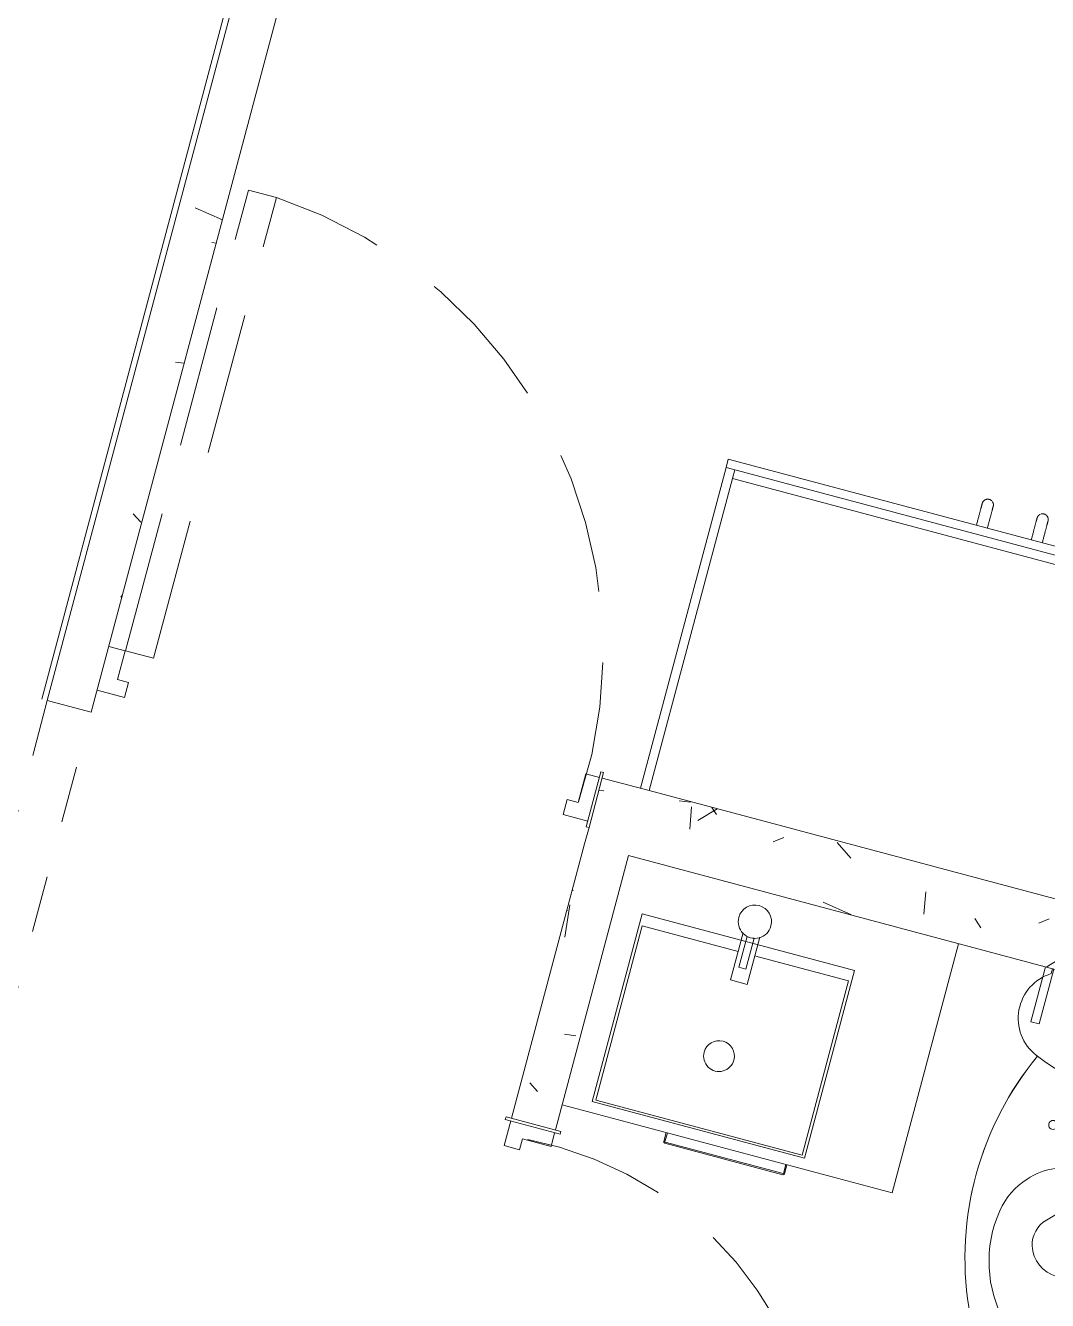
# Model space of a CAD drawing. Header units: metres. Extents: x 689715 to 690980, y 1005284 to 1006835.
# Drawn here: x 690806.868 to 690808.669, y 1005552.282 to 1005554.527 of the extents above; entities that cross this region are included whole.
import ezdxf

# ---------------------------------------------------------------- set-up
doc = ezdxf.new("R2010")
doc.units = ezdxf.units.M
for name, pattern in [('HIDDEN', [0.375, 0.25, -0.125]), ('Overhead', [0.00396875, 0.00238125, -0.0015875]), ('PHANTOM', [2.5, 1.25, -0.25, 0.25, -0.25, 0.25, -0.25])]:
    doc.linetypes.add(name, pattern=pattern)
doc.layers.add('0_HUELLAS CASAS CASTILLA', color=1, linetype='Continuous')
doc.layers.add('0_NUMERO DE LOTE FASE V', color=3, linetype='Continuous')
for name, color, linetype, lineweight in [('Aparatos sanitarios', 8, 'Continuous', 13), ('Líneas ocultas', 7, 'HIDDEN', 13), ('Medium Lines', 10, 'Continuous', 18), ('Muebles de obra', 8, 'Continuous', 13), ('Muros', 7, 'Continuous', 13), ('Overhead', 7, 'Overhead', 13), ('Patrón de corte', 7, 'Continuous', 13), ('Puertas', 7, 'Continuous', 13)]:
    doc.layers.add(name, color=color, linetype=linetype, lineweight=lineweight)
pattern_1 = [(49.99999999999996, (0, -2.328306436538696e-10), (0.4377584771638401, -0.03836033982117172), [0.04599999999999997, -0.5029999999999996]), (354.9999999999999, (0, -2.328306436538696e-10), (-0.0843952140696779, 0.4580987315439033), [0.037, -0.402]), (100.451, (0.03600000008009374, -0.003000000258907676), (0.3526758939897786, 0.4199401312074266), [0.03899999999999999, -0.427]), (46.18399999999996, (0, 0.121999999973923), (0.6506308650644553, -0.1004214988211121), [0.06899999999999998, -0.7539999999999997]), (96.63599999999995, (0.05400000012014061, 0.113999999826774), (0.570191611846052, 0.5938707988951815), [0.058, -0.6409999999999998]), (351.1839999999999, (0, 0.121999999973923), (0.5697220635397624, 0.5936975411065765), [0.05499999999999999, -0.6039999999999999]), (21, (0.06099999987054616, 0.09100000001490116), (0.3642747293136029, -0.245780230253577), [0.04599999999999997, -0.5029999999999996]), (326, (0.06099999987054616, 0.09100000001490116), (0.1482769546615402, 0.4415777901075864), [0.03699999999999999, -0.4019999999999999]), (71.451, (0.09099999989848584, 0.07100000022910535), (0.512048302653334, 0.1963072483374968), [0.03900000000000001, -0.4270000000000002]), (37.49999999999998, (0, -2.328306436538696e-10), (0.007375797972208928, 0.2022933454275577), [0.02, -0.3769999999999999, 0.02, -0.3879999999999999, -0.4039999999999999]), (37.49999999999998, (0, -2.328306436538696e-10), (0.007375797972208928, 0.2022933454275577), [-0.8059999999999998, 0.02, -0.384]), (7.49999999999994, (0, -2.328306436538696e-10), (0.1600503399492728, 0.2399435114399267), [0.02, -0.2129999999999999, 0.02, -0.3679999999999999, -0.154]), (7.49999999999994, (0, -2.328306436538696e-10), (0.1600503399492728, 0.2399435114399267), [-0.6209999999999999, 0.02, -0.134]), (327.5, (-0.136000000173226, -2.328306436538696e-10), (0.325416223879766, -0.01404568388630395), [0.02, -0.132, 0.02, -0.455, -0.6309999999999999]), (327.5, (-0.136000000173226, -2.328306436538696e-10), (0.325416223879766, -0.01404568388630395), [-0.6279999999999999, 0.02, -0.6109999999999999]), (317.4999999999999, (-0.1970000000437722, -2.328306436538696e-10), (0.3554815006055005, 0.06081860510782444), [0.01999999999999999, -0.1779999999999999, 0.01999999999999999, -0.2959999999999999, -0.4479999999999997]), (317.4999999999999, (-0.1970000000437722, -2.328306436538696e-10), (0.3554815006055005, 0.06081860510782444), [-0.5139999999999997, 0.01999999999999999, -0.4279999999999998])]

# ---------------------------------------------------------------- blocks, each defined once
blk = doc.blocks.new('M_Opening-Door - 1_20 x 2_21 m-892349-PLANO CLAVE _8 CASAS EN HILERA_ - Dependent 1')
at = {"layer": 'Medium Lines', "color": 53}
for p, q in [((-0.6081886567164145, 0.04000000000000224), (-0.6081886567164145, -0.03999999999999618)), ((0.591811343283585, -0.03999999999999618), (0.591811343283585, 0.04000000000000224))]:
    blk.add_line(p, q, dxfattribs=at)
at = {"layer": 'Overhead', "color": 253}
for p, q in [((0.591811343283585, 0.04000000000000224), (-0.6081886567164145, 0.04000000000000224)), ((-0.6081886567164145, -0.03999999999999618), (0.591811343283585, -0.03999999999999618))]:
    blk.add_line(p, q, dxfattribs=at)
blk = doc.blocks.new('MUEBLE DE BAÑO - TIPO 0_60-1363452-PLANO CLAVE _8 CASAS EN HILERA_ - Dependent 1')
at = {"layer": 'Muebles de obra'}
for p, q in [((-0.1099999999999944, -0.5304999999999986), (-0.1099999999999946, -0.5140000000000009)), ((-0.1079999999999944, -0.5304999999999986), (-0.1079999999999946, -0.5140000000000009)), ((0.1080000000000054, -0.5140000000000032), (0.1080000000000055, -0.5304999999999966)), ((0.1100000000000056, -0.5304999999999965), (0.1100000000000054, -0.5140000000000031)), ((0.1075000000000056, -0.5309999999999967), (-0.1074999999999945, -0.5309999999999987)), ((-0.1074999999999944, -0.5329999999999986), (0.1075000000000055, -0.5329999999999966))]:
    blk.add_line(p, q, dxfattribs=at)
for centre, radius, start, end in [((-0.1074999999999945, -0.5304999999999988), 0.002499999999999945, 180.0000000000001, 269.9999999999995), ((-0.1074999999999945, -0.5304999999999988), 0.0004999999999999588, 180, 269.9999999999996), ((-0.1074999999999945, -0.5304999999999988), 0.0004999999999999588, 180, 269.9999999999996), ((0.1075000000000056, -0.5304999999999966), 0.0004999999999999866, 269.9999999999996, 0), ((0.1075000000000056, -0.5304999999999966), 0.002500000000000002, 269.9999999999996, 0), ((0.1075000000000056, -0.5304999999999966), 0.0004999999999999866, 269.9999999999996, 0)]:
    blk.add_arc(centre, radius, start, end, dxfattribs=at)
blk = doc.blocks.new('PV_PUERTA SENCILLA - _70 x 2_18-1542281-PLANO CLAVE _8 CASAS EN HILERA_ - Dependent 1')
at = {"layer": 'Líneas ocultas', "color": 253}
for p, q in [((0.268328635296462, 0.03999999999999443), (0.268328635296462, 0.6799999999999943)), ((0.319328635296462, 0.6799999999999943), (0.268328635296462, 0.6799999999999943)), ((0.319328635296462, 0.03999999999999443), (0.319328635296462, 0.6799999999999943)), ((0.319328635296462, 0.03999999999999443), (0.268328635296462, 0.03999999999999443))]:
    blk.add_line(p, q, dxfattribs=at)
blk.add_arc((0.3193286352964619, 0.03999999999996959), 0.6420288155526807, 94.55612975025167, 184.5561297502512, dxfattribs=at)
at = {"layer": 'Puertas', "color": 253}
for p, q in [((-0.3500000000000029, -0.05000000000000337), (-0.3500000000000031, 0.04999999999999664)), ((-0.3450000000000031, 0.04999999999999665), (-0.3500000000000031, 0.04999999999999664)), ((-0.3450000000000031, 0.04999999999999665), (-0.3450000000000029, -0.05000000000000335)), ((-0.3500000000000029, -0.05000000000000337), (-0.3450000000000029, -0.05000000000000335))]:
    blk.add_line(p, q, dxfattribs=at)
at = {"layer": 'Puertas', "color": 9, "lineweight": 9}
for p, q in [((-0.3200000000000046, 0.03999999999999669), (-0.3450000000000044, 0.03999999999999664)), ((-0.3200000000000046, -0.01225000000000924), (-0.3200000000000046, 0.03999999999999669)), ((0.3500000000000005, 0.039999999999998), (0.3200000000000018, 0.03999999999999788)), ((0.3200000000000018, 0.03999999999999788), (0.3200000000000018, -0.01225000000000803)), ((-0.3000000000000047, -0.01225000000000922), (-0.3200000000000046, -0.01225000000000924)), ((-0.3000000000000046, -0.04000000000000327), (-0.3000000000000047, -0.01225000000000922)), ((0.3200000000000018, -0.01225000000000803), (0.3000000000000016, -0.01225000000000808)), ((0.3000000000000016, -0.01225000000000808), (0.3000000000000017, -0.04000000000000205)), ((-0.3450000000000022, -0.04000000000000335), (-0.3000000000000046, -0.04000000000000327)), ((0.3000000000000017, -0.04000000000000205), (0.35, -0.04000000000000205))]:
    blk.add_line(p, q, dxfattribs=at)
blk = doc.blocks.new('PV_PUERTA SENCILLA - _90 x 2_17-1542280-PLANO CLAVE _8 CASAS EN HILERA_ - Dependent 1')
at = {"layer": 'Líneas ocultas', "color": 253}
for p, q in [((0.3683286352964649, -0.03999999999999443), (0.3683286352964649, -0.8799999999999943)), ((0.4193286352964649, -0.03999999999999443), (0.3683286352964649, -0.03999999999999443)), ((0.4193286352964649, -0.03999999999999443), (0.4193286352964649, -0.8799999999999943)), ((0.4193286352964649, -0.8799999999999943), (0.3683286352964649, -0.8799999999999943))]:
    blk.add_line(p, q, dxfattribs=at)
blk.add_arc((0.4193286352964647, -0.03999999999997304), 0.841546790142994, 176.525592632469, 266.5255926324685, dxfattribs=at)
at = {"layer": 'Puertas', "color": 253}
for p, q in [((-0.450000000000003, -0.04999999999999645), (-0.4500000000000027, 0.05000000000000356)), ((-0.4450000000000027, 0.05000000000000354), (-0.4500000000000027, 0.05000000000000356)), ((-0.4450000000000027, 0.05000000000000354), (-0.4450000000000029, -0.04999999999999647)), ((-0.450000000000003, -0.04999999999999645), (-0.4450000000000029, -0.04999999999999647))]:
    blk.add_line(p, q, dxfattribs=at)
at = {"layer": 'Puertas', "color": 9, "lineweight": 9}
for p, q in [((-0.4450000000000042, 0.04000000000000354), (-0.4000000000000044, 0.04000000000000346)), ((-0.4000000000000044, 0.04000000000000346), (-0.4000000000000044, 0.01225000000000941)), ((0.4000000000000013, 0.04000000000000183), (0.4499999999999998, 0.04000000000000187)), ((0.4000000000000016, 0.0122500000000079), (0.4000000000000013, 0.04000000000000183)), ((-0.4000000000000044, 0.01225000000000941), (-0.4200000000000044, 0.01225000000000943)), ((-0.4200000000000044, 0.01225000000000943), (-0.4200000000000045, -0.03999999999999649)), ((0.4200000000000016, 0.01225000000000783), (0.4000000000000016, 0.0122500000000079)), ((0.4200000000000014, -0.03999999999999804), (0.4200000000000016, 0.01225000000000783)), ((-0.4200000000000045, -0.03999999999999649), (-0.4450000000000039, -0.03999999999999646)), ((0.45, -0.03999999999999823), (0.4200000000000014, -0.03999999999999804))]:
    blk.add_line(p, q, dxfattribs=at)
blk = doc.blocks.new('PV_CLOSET - CLOSET DE 2_05-967114-PLANO CLAVE _8 CASAS EN HILERA_ - Dependent 1')
at = {"layer": 'Muebles de obra'}
for p, q in [((-1.025000000000001, 0), (-1.025000000000001, -0.585)), ((1.024999999999999, -0.585), (1.024999999999999, 0)), ((1.008999999999999, -2.97788460557058e-15), (-1.008999999999996, -2.97788460557058e-15)), ((-1.008999999999996, -2.97788460557058e-15), (-1.008999999999996, -0.5690000000000002)), ((1.008999999999999, -0.5690000000000002), (1.008999999999999, -2.97788460557058e-15)), ((-1.008999999999965, -0.569), (-0.01600000000000015, -0.569)), ((-1.008999999999965, -0.569), (-1.008999999999965, -0.5849999999999996)), ((-0.01600000000000015, -0.5849999999999996), (-0.01600000000000015, -0.569)), ((0.01600000000000015, -0.569), (1.009000000000036, -0.569)), ((0.01600000000000015, -0.5849999999999996), (0.01600000000000015, -0.569)), ((1.009000000000036, -0.569), (1.009000000000036, -0.5849999999999996)), ((-1.025, -0.585), (1.024999999999998, -0.585)), ((-1.025, -0.5999999999999999), (-1.025, -0.585)), ((1.024999999999998, -0.5999999999999999), (-1.025, -0.5999999999999999)), ((1.024999999999998, -0.585), (1.024999999999998, -0.5999999999999999))]:
    blk.add_line(p, q, dxfattribs=at)
at = {"layer": 'Muebles de obra', "flags": 128}
for points in [[(-0.5724999999999998, -0.6000000000000845), (-0.5724999999999998, -0.6015995733675489), (-0.5724999999999998, -0.6031965877588517), (-0.5724999999999998, -0.604788488291641), (-0.5724999999999998, -0.6063727282646542), (-0.5724999999999998, -0.6079467732318885), (-0.5724999999999998, -0.6095081050571697), (-0.5724999999999998, -0.6110542259426495), (-0.5724999999999998, -0.6125826624247305), (-0.5724999999999998, -0.6140909693310896), (-0.5724999999999998, -0.6155767336924325), (-0.5724999999999998, -0.6170375786027255), (-0.5724999999999998, -0.6184711670217448), (-0.5724999999999998, -0.619875205513833), (-0.5724999999999998, -0.6212474479169198), (-0.5724999999999998, -0.6225856989358857), (-0.5724999999999998, -0.6238878176545807), (-0.5724999999999998, -0.6251517209608236), (-0.5724999999999998, -0.6263753868789437), (-0.5724999999999998, -0.627556857804506), (-0.5724999999999998, -0.6286942436360646), (-0.5725000000000041, -0.6297857247989201), (-0.5725000000000041, -0.6308295551560439), (-0.5725000000000041, -0.6318240648015394), (-0.5725000000000041, -0.6327676627321233), (-0.5725000000000041, -0.6336588393924021), (-0.5725000000000041, -0.6344961690898181), (-0.5725000000000041, -0.6352783122754831), (-0.5725000000000041, -0.6360040176871449), (-0.5725000000000041, -0.6366721243509552), (-0.5725000000000041, -0.637281563438774), (-0.5725000000000041, -0.6378313599780676), (-0.5725000000000041, -0.6383206344116542), (-0.5725000000000041, -0.6387486040048154), (-0.5725000000000041, -0.6391145840974979), (-0.5725000000000041, -0.639417989199623), (-0.5725000000000041, -0.6396583339277534), (-0.5725000000000041, -0.6398352337815915), (-0.5725000000000041, -0.6399484057591059), (-0.5725000000000041, -0.6399976688092832)], [(-0.5525000000000043, -0.6400000000000841), (-0.5525000000000043, -0.6399680042665234), (-0.5525000000000043, -0.6398720682521891), (-0.5525000000000043, -0.6397123454342387), (-0.5525000000000043, -0.6394890913351116), (-0.5525000000000043, -0.6392026631137345), (-0.5525000000000043, -0.6388535189941675), (-0.5525000000000043, -0.6384422175325151), (-0.5525000000000043, -0.6379694167233831), (-0.5525000000000043, -0.6374358729472005), (-0.5525000000000043, -0.6368424397601992), (-0.5525000000000043, -0.6361900665288819), (-0.5525000000000043, -0.6354797969112558), (-0.5525000000000043, -0.6347127671871918), (-0.5525000000000043, -0.6338902044406223), (-0.5525000000000043, -0.6330134245964718), (-0.5525000000000043, -0.6320838303154571), (-0.5525000000000043, -0.6311029087501226), (-0.5525000000000043, -0.6300722291657226), (-0.5525000000000043, -0.6289934404297214), (-0.5525000000000043, -0.6278682683739706), (-0.5525000000000043, -0.6266985130337375), (-0.5525000000000043, -0.6254860457680281), (-0.5525000000000043, -0.6242328062658236), (-0.5525000000000043, -0.6229407994429831), (-0.5525000000000043, -0.6216120922348115), (-0.5525000000000043, -0.6202488102893964), (-0.5525000000000043, -0.618853134567033), (-0.5525000000000043, -0.6174272978511524), (-0.5525000000000043, -0.6159735811763355), (-0.5525000000000043, -0.6144943101791517), (-0.5525000000000043, -0.6129918513776361), (-0.5525000000000043, -0.6114686083853648), (-0.5525000000000043, -0.6099270180661804), (-0.5525000000000043, -0.6083695466357412), (-0.5525000000000043, -0.6067986857160942), (-0.5525000000000043, -0.6052169483496108), (-0.5525000000000043, -0.603626864978659), (-0.5525000000000043, -0.6020309793974278), (-0.5525000000000043, -0.6004318446824171), (-0.5525000000000043, -0.6000000000000845)], [(-0.4725000000000139, -0.6000000000000801), (-0.4725000000000139, -0.6015995733675467), (-0.4725000000000139, -0.6031965877588473), (-0.4725000000000139, -0.6047884882916389), (-0.4725000000000139, -0.6063727282646498), (-0.4725000000000139, -0.6079467732318842), (-0.4725000000000139, -0.6095081050571654), (-0.4725000000000139, -0.6110542259426451), (-0.4725000000000139, -0.6125826624247261), (-0.4725000000000139, -0.6140909693310853), (-0.4725000000000139, -0.6155767336924282), (-0.4725000000000139, -0.6170375786027211), (-0.4725000000000139, -0.6184711670217404), (-0.4725000000000139, -0.6198752055138308), (-0.4725000000000139, -0.6212474479169176), (-0.4725000000000139, -0.6225856989358813), (-0.4725000000000139, -0.6238878176545763), (-0.4725000000000139, -0.6251517209608214), (-0.4725000000000139, -0.6263753868789393), (-0.4725000000000139, -0.6275568578045038), (-0.4725000000000139, -0.6286942436360624), (-0.4725000000000139, -0.6297857247989158), (-0.4725000000000139, -0.6308295551560396), (-0.4725000000000139, -0.6318240648015373), (-0.4725000000000139, -0.632767662732121), (-0.4725000000000139, -0.6336588393923978), (-0.4725000000000139, -0.6344961690898159), (-0.4725000000000139, -0.6352783122754788), (-0.4725000000000139, -0.6360040176871428), (-0.4725000000000139, -0.6366721243509509), (-0.4725000000000139, -0.6372815634387696), (-0.4725000000000139, -0.6378313599780633), (-0.4725000000000139, -0.6383206344116499), (-0.4725000000000139, -0.638748604004811), (-0.4725000000000139, -0.6391145840974936), (-0.4725000000000139, -0.6394179891996187), (-0.4725000000000139, -0.6396583339277491), (-0.4725000000000139, -0.6398352337815871), (-0.4725000000000139, -0.6399484057591038), (-0.4725000000000139, -0.6399976688092811)], [(-0.4525000000000141, -0.6400000000000797), (-0.4525000000000141, -0.6399680042665191), (-0.4525000000000141, -0.6398720682521848), (-0.4525000000000141, -0.6397123454342344), (-0.4525000000000141, -0.6394890913351072), (-0.4525000000000141, -0.6392026631137302), (-0.4525000000000141, -0.6388535189941632), (-0.4525000000000141, -0.6384422175325107), (-0.4525000000000141, -0.6379694167233788), (-0.4525000000000141, -0.6374358729471962), (-0.4525000000000141, -0.636842439760197), (-0.4525000000000141, -0.6361900665288776), (-0.4525000000000141, -0.6354797969112514), (-0.4525000000000141, -0.6347127671871853), (-0.4525000000000141, -0.6338902044406179), (-0.4525000000000141, -0.6330134245964675), (-0.4525000000000141, -0.6320838303154528), (-0.4525000000000141, -0.6311029087501183), (-0.4525000000000141, -0.6300722291657183), (-0.4525000000000141, -0.628993440429717), (-0.4525000000000141, -0.6278682683739663), (-0.4525000000000141, -0.6266985130337331), (-0.4525000000000141, -0.6254860457680238), (-0.4525000000000141, -0.6242328062658192), (-0.4525000000000141, -0.6229407994429788), (-0.4525000000000141, -0.6216120922348072), (-0.4525000000000141, -0.620248810289392), (-0.4525000000000141, -0.6188531345670286), (-0.4525000000000141, -0.617427297851148), (-0.4525000000000141, -0.6159735811763312), (-0.4525000000000141, -0.6144943101791474), (-0.4525000000000141, -0.6129918513776318), (-0.4525000000000141, -0.6114686083853604), (-0.4525000000000141, -0.609927018066176), (-0.4525000000000141, -0.6083695466357368), (-0.4525000000000141, -0.606798685716092), (-0.4525000000000141, -0.6052169483496065), (-0.4525000000000141, -0.6036268649786547), (-0.4525000000000141, -0.6020309793974234), (-0.4525000000000141, -0.6004318446824127), (-0.4525000000000141, -0.6000000000000801)], [(0.4524999999999837, -0.6000000000000867), (0.4524999999999837, -0.601599573367551), (0.4524999999999837, -0.6031965877588539), (0.4524999999999837, -0.6047884882916432), (0.4524999999999837, -0.6063727282646564), (0.4524999999999837, -0.6079467732318885), (0.4524999999999837, -0.6095081050571719), (0.4524999999999837, -0.6110542259426495), (0.4524999999999837, -0.6125826624247305), (0.4524999999999837, -0.6140909693310896), (0.4524999999999837, -0.6155767336924325), (0.4524999999999837, -0.6170375786027255), (0.4524999999999837, -0.6184711670217469), (0.4524999999999837, -0.6198752055138351), (0.4524999999999837, -0.6212474479169219), (0.4524999999999837, -0.6225856989358857), (0.4524999999999837, -0.6238878176545807), (0.4524999999999837, -0.6251517209608236), (0.4524999999999837, -0.6263753868789459), (0.4524999999999837, -0.6275568578045081), (0.4524999999999837, -0.6286942436360667), (0.4524999999999837, -0.6297857247989201), (0.4524999999999837, -0.6308295551560439), (0.4524999999999837, -0.6318240648015394), (0.4524999999999837, -0.6327676627321254), (0.4524999999999837, -0.6336588393923999), (0.4524999999999837, -0.6344961690898202), (0.4524999999999837, -0.6352783122754831), (0.4524999999999837, -0.6360040176871471), (0.4524999999999837, -0.6366721243509574), (0.4524999999999837, -0.637281563438774), (0.4524999999999837, -0.6378313599780676), (0.4524999999999837, -0.6383206344116542), (0.4524999999999837, -0.6387486040048175), (0.4524999999999837, -0.6391145840975), (0.4524999999999837, -0.6394179891996251), (0.4524999999999837, -0.6396583339277534), (0.4524999999999837, -0.6398352337815915), (0.4524999999999837, -0.6399484057591082), (0.4524999999999837, -0.6399976688092832)], [(0.4724999999999792, -0.6400000000000863), (0.4724999999999792, -0.6399680042665257), (0.4724999999999792, -0.6398720682521912), (0.4724999999999792, -0.6397123454342409), (0.4724999999999792, -0.6394890913351116), (0.4724999999999792, -0.6392026631137367), (0.4724999999999792, -0.6388535189941675), (0.4724999999999792, -0.6384422175325173), (0.4724999999999792, -0.6379694167233831), (0.4724999999999792, -0.6374358729472027), (0.4724999999999792, -0.6368424397602014), (0.4724999999999792, -0.6361900665288841), (0.4724999999999792, -0.635479796911258), (0.4724999999999792, -0.6347127671871918), (0.4724999999999792, -0.6338902044406223), (0.4724999999999792, -0.6330134245964718), (0.4724999999999792, -0.6320838303154571), (0.4724999999999792, -0.6311029087501226), (0.4724999999999792, -0.6300722291657205), (0.4724999999999792, -0.6289934404297214), (0.4724999999999792, -0.6278682683739727), (0.4724999999999792, -0.6266985130337375), (0.4724999999999792, -0.6254860457680281), (0.4724999999999792, -0.6242328062658258), (0.4724999999999792, -0.6229407994429831), (0.4724999999999792, -0.6216120922348115), (0.4724999999999792, -0.6202488102893964), (0.4724999999999792, -0.6188531345670351), (0.4724999999999835, -0.6174272978511546), (0.4724999999999835, -0.6159735811763376), (0.4724999999999835, -0.6144943101791539), (0.4724999999999835, -0.6129918513776361), (0.4724999999999835, -0.6114686083853625), (0.4724999999999835, -0.6099270180661804), (0.4724999999999835, -0.6083695466357434), (0.4724999999999835, -0.6067986857160942), (0.4724999999999835, -0.6052169483496129), (0.4724999999999835, -0.6036268649786569), (0.4724999999999835, -0.60203097939743), (0.4724999999999835, -0.6004318446824171), (0.4724999999999835, -0.6000000000000867)], [(0.5525, -0.6000000000000824), (0.5525, -0.6015995733675467), (0.5525, -0.6031965877588495), (0.5525, -0.6047884882916389), (0.5525, -0.606372728264652), (0.5525, -0.6079467732318842), (0.5525, -0.6095081050571676), (0.5525, -0.6110542259426451), (0.5525, -0.6125826624247261), (0.5525, -0.6140909693310853), (0.5525, -0.6155767336924282), (0.5525, -0.6170375786027211), (0.5525, -0.6184711670217425), (0.5525, -0.6198752055138308), (0.5525, -0.6212474479169176), (0.5525, -0.6225856989358813), (0.5525, -0.6238878176545785), (0.5525, -0.6251517209608193), (0.5525, -0.6263753868789416), (0.5525, -0.6275568578045038), (0.5525, -0.6286942436360624), (0.5525, -0.6297857247989158), (0.5525, -0.6308295551560396), (0.5525, -0.6318240648015351), (0.5525, -0.632767662732121), (0.5525, -0.6336588393923955), (0.5525, -0.6344961690898159), (0.5525, -0.6352783122754788), (0.5525, -0.6360040176871428), (0.5525, -0.6366721243509531), (0.5525, -0.6372815634387696), (0.5525, -0.6378313599780633), (0.5525, -0.638320634411652), (0.5525, -0.6387486040048131), (0.5525, -0.6391145840974957), (0.5525, -0.6394179891996208), (0.5525, -0.6396583339277491), (0.5525, -0.6398352337815871), (0.5525, -0.6399484057591038), (0.5525, -0.6399976688092789)], [(0.5724999999999998, -0.640000000000082), (0.5724999999999998, -0.6399680042665213), (0.5724999999999998, -0.6398720682521869), (0.5724999999999998, -0.6397123454342366), (0.5724999999999998, -0.6394890913351072), (0.5724999999999998, -0.6392026631137324), (0.5724999999999998, -0.6388535189941632), (0.5724999999999998, -0.638442217532513), (0.5724999999999998, -0.6379694167233788), (0.5724999999999998, -0.6374358729471984), (0.5724999999999998, -0.636842439760197), (0.5724999999999998, -0.6361900665288798), (0.5724999999999998, -0.6354797969112537), (0.5724999999999998, -0.6347127671871875), (0.5724999999999998, -0.6338902044406179), (0.5724999999999998, -0.6330134245964675), (0.5724999999999998, -0.6320838303154528), (0.5724999999999998, -0.6311029087501183), (0.5724999999999998, -0.6300722291657161), (0.5724999999999998, -0.6289934404297193), (0.5724999999999998, -0.6278682683739684), (0.5724999999999998, -0.6266985130337331), (0.5724999999999998, -0.6254860457680259), (0.5724999999999998, -0.6242328062658214), (0.5724999999999998, -0.6229407994429788), (0.5724999999999998, -0.6216120922348072), (0.5724999999999998, -0.620248810289392), (0.5724999999999998, -0.6188531345670307), (0.5724999999999998, -0.6174272978511502), (0.5724999999999998, -0.6159735811763333), (0.5724999999999998, -0.6144943101791496), (0.5724999999999998, -0.6129918513776318), (0.5724999999999998, -0.6114686083853604), (0.5724999999999998, -0.6099270180661782), (0.5724999999999998, -0.6083695466357391), (0.5724999999999998, -0.6067986857160899), (0.5724999999999998, -0.6052169483496086), (0.5724999999999998, -0.6036268649786526), (0.5724999999999998, -0.6020309793974257), (0.5724999999999998, -0.6004318446824127), (0.5724999999999998, -0.6000000000000824)], [(-0.5725000000000041, -0.6400000000000841), (-0.5725000000000041, -0.6399680042665234), (-0.5725000000000041, -0.6398720682521891), (-0.5725000000000041, -0.6397123454342387), (-0.5725000000000041, -0.6394890913351093), (-0.5725000000000041, -0.6392026631137345), (-0.5725000000000041, -0.6388535189941654), (-0.5725000000000041, -0.6384422175325151), (-0.5725000000000041, -0.637969416723381), (-0.5725000000000041, -0.6374358729472005), (-0.5725000000000041, -0.6368424397601992), (-0.5725000000000041, -0.6361900665288819)], [(-0.5690122966052811, -0.6475888070818927), (-0.569310558805073, -0.6473223144403876), (-0.5695979255636253, -0.6470441076577863), (-0.5698739371554157, -0.6467546318055968), (-0.5701381520207804, -0.6464543499834295), (-0.5703901474722987, -0.6461437425781411), (-0.5706295203709999, -0.6458233064953257), (-0.5708558877713192, -0.6454935543643558), (-0.5710688875336932, -0.6451550137182994), (-0.5712681789039494, -0.6448082261499696), (-0.5714534430583962, -0.6444537464455015), (-0.5716243836139266, -0.6440921416968056), (-0.5717807271020977, -0.6437239903943339), (-0.5719222234066911, -0.6433498815016432), (-0.5720486461637976, -0.642970413513152), (-0.5721597931239845, -0.6425861934966975), (-0.572255486475817, -0.6421978361223357), (-0.5723355731303453, -0.6418059626790267), (-0.5723999249660053, -0.6414112000806836), (-0.5724484390336011, -0.64101417986325), (-0.5724810377209569, -0.6406155371743839), (-0.5724976688771315, -0.6402159097573457), (-0.5725000000000041, -0.6400000000000841)], [(-0.5525000000000043, -0.6400000000000841), (-0.5525079989333972, -0.6403998933419512), (-0.5525319829369797, -0.6407991469397769), (-0.5525719136414646, -0.6411971220729721), (-0.5526277271662459, -0.6415931820662282), (-0.5526993342215912, -0.6419866933080356), (-0.5527866202514851, -0.6423770262643543), (-0.5528894456168977, -0.6427635564857248), (-0.5530076458191802, -0.6431456656062461), (-0.553141031763223, -0.6435227423328354), (-0.553289390059975, -0.6438941834231716), (-0.5534524833678054, -0.6442593946507449), (-0.5536300507722142, -0.6446177917554986), (-0.553821808203229, -0.6449688013785217), (-0.5540274488898682, -0.6453118619792935), (-0.5542466438509079, -0.645646424734036), (-0.5544790424211611, -0.6459719544137081), (-0.5547242728124969, -0.6462879302402689), (-0.5549819427085952, -0.646593846719801), (-0.5552516398925983, -0.64688921445119), (-0.5555329329065327, -0.6471735609090796), (-0.5558253717415904, -0.647446431199792), (-0.5561284885580183, -0.6477073887890761), (-0.55644179843357, -0.64795601620045), (-0.5567648001392806, -0.6481919156830949), (-0.5570969769413214, -0.6484147098481656), (-0.5574377974276731, -0.6486240422725175), (-0.5577867163582677, -0.6488195780689349), (-0.5581431755372384, -0.6490010044218497), (-0.558506604705942, -0.649168031087804), (-0.5588764224552364, -0.6493203908597565), (-0.5592520371556147, -0.6494578399945821), (-0.5596328479036842, -0.649580158602977), (-0.560018245483483, -0.6496871510012678), (-0.5604076133410911, -0.6497786460244396), (-0.5608003285710056, -0.6498544972999692), (-0.5611957629126205, -0.6499145834820003), (-0.5615932837553617, -0.6499588084454614), (-0.5619922551506695, -0.6499871014398405), (-0.5623920388294217, -0.6499994172023832), (-0.5627919952230206, -0.6499957360304996), (-0.563191484486543, -0.649976063813276), (-0.5635898675224037, -0.6499404320220667), (-0.5639865070027216, -0.6498888976601324), (-0.564380768388934, -0.64982154317146), (-0.5647720209469326, -0.6497384763088657), (-0.565159638756092, -0.6496398299616087), (-0.5655430017106058, -0.6495257619428007), (-0.5659214965115141, -0.6493964547369373), (-0.566294517647885, -0.6492521152079661), (-0.5666614683654781, -0.6490929742683428), (-0.5670217616214138, -0.6489192865096176), (-0.5673748210233471, -0.6487313297951601)], [(-0.5525000000000043, -0.6383206344116542), (-0.5525000000000043, -0.6387486040048154), (-0.5525000000000043, -0.6391145840974979), (-0.5525000000000043, -0.639417989199623), (-0.5525000000000043, -0.6396583339277534), (-0.5525000000000043, -0.6398352337815915), (-0.5525000000000043, -0.6399484057591059), (-0.5525000000000043, -0.6399976688092854)], [(-0.4725000000000139, -0.6400000000000797), (-0.4725000000000139, -0.6399680042665191), (-0.4725000000000139, -0.6398720682521848), (-0.4725000000000139, -0.6397123454342344), (-0.4725000000000139, -0.6394890913351072), (-0.4725000000000139, -0.6392026631137302), (-0.4725000000000139, -0.6388535189941632), (-0.4725000000000139, -0.6384422175325107), (-0.4725000000000139, -0.6379694167233788)], [(-0.4574377974276871, -0.6486240422725131), (-0.4577867163582774, -0.6488195780689305), (-0.4581431755372481, -0.6490010044218454), (-0.4585066047059518, -0.6491680310877996), (-0.4588764224552505, -0.6493203908597521), (-0.4592520371556288, -0.6494578399945777), (-0.4596328479036939, -0.6495801586029727), (-0.4600182454834927, -0.6496871510012635), (-0.4604076133411009, -0.6497786460244352), (-0.4608003285710111, -0.649854497299967), (-0.4611957629126303, -0.6499145834819959), (-0.4615932837553715, -0.6499588084454571), (-0.4619922551506793, -0.6499871014398362), (-0.4623920388294314, -0.6499994172023789), (-0.4627919952230261, -0.6499957360304953), (-0.4631914844865527, -0.6499760638132717), (-0.4635898675224134, -0.6499404320220624), (-0.463986507002727, -0.649888897660128), (-0.4643807683889437, -0.6498215431714557), (-0.4647720209469423, -0.6497384763088635), (-0.4651596387561017, -0.6496398299616044), (-0.4655430017106112, -0.6495257619427963), (-0.4659214965115239, -0.649396454736933), (-0.4662945176478948, -0.6492521152079618), (-0.4666614683654836, -0.6490929742683385), (-0.4670217616214235, -0.6489192865096133), (-0.4673748210233569, -0.6487313297951558), (-0.4677200817515618, -0.6485294048156081), (-0.4680569914625179, -0.6483138346078682), (-0.4683850111725653, -0.6480849640382766), (-0.4687036161201434, -0.6478431592509245), (-0.4690122966052908, -0.6475888070818905), (-0.469310558805087, -0.6473223144403832), (-0.469597925563635, -0.647044107657782), (-0.4698739371554254, -0.6467546318055925), (-0.4701381520207901, -0.6464543499834252), (-0.4703901474723127, -0.6461437425781368), (-0.470629520371014, -0.6458233064953214), (-0.470855887771329, -0.6454935543643515), (-0.471068887533703, -0.6451550137182951), (-0.4712681789039592, -0.6448082261499652), (-0.4714534430584059, -0.6444537464454992), (-0.4716243836139321, -0.6440921416968013), (-0.4717807271021075, -0.6437239903943317), (-0.4719222234066965, -0.643349881501641), (-0.4720486461638116, -0.6429704135131477), (-0.4721597931239898, -0.6425861934966932), (-0.4722554864758224, -0.6421978361223314), (-0.4723355731303508, -0.6418059626790223), (-0.4723999249660194, -0.6414112000806793), (-0.4724484390336108, -0.6410141798632457), (-0.4724810377209667, -0.6406155371743796), (-0.4724976688771456, -0.6402159097573413), (-0.4725000000000139, -0.6400000000000797)], [(-0.4525000000000141, -0.6400000000000797), (-0.4525079989334026, -0.6403998933419469), (-0.4525319829369895, -0.6407991469397726), (-0.4525719136414787, -0.64119712207297), (-0.4526277271662556, -0.6415931820662238), (-0.4526993342216009, -0.6419866933080313), (-0.4527866202514905, -0.64237702626435), (-0.4528894456169074, -0.6427635564857205), (-0.4530076458191898, -0.6431456656062418), (-0.4531410317632328, -0.643522742332831), (-0.4532893900599848, -0.6438941834231673), (-0.4534524833678109, -0.6442593946507406), (-0.4536300507722195, -0.6446177917554943), (-0.4538218082032388, -0.6449688013785174), (-0.4540274488898822, -0.6453118619792891), (-0.4542466438509177, -0.6456464247340317), (-0.4544790424211708, -0.6459719544137038), (-0.4547242728125023, -0.6462879302402667), (-0.454981942708605, -0.6465938467197967), (-0.4552516398926036, -0.6468892144511856), (-0.4555329329065425, -0.6471735609090753), (-0.4558253717416002, -0.6474464311997876)], [(-0.4525000000000141, -0.6360040176871405), (-0.4525000000000141, -0.6366721243509509), (-0.4525000000000141, -0.6372815634387696), (-0.4525000000000141, -0.6378313599780633), (-0.4525000000000141, -0.6383206344116499), (-0.4525000000000141, -0.638748604004811), (-0.4525000000000141, -0.6391145840974936), (-0.4525000000000141, -0.6394179891996187), (-0.4525000000000141, -0.6396583339277491), (-0.4525000000000141, -0.6398352337815871), (-0.4525000000000141, -0.6399484057591038), (-0.4525000000000141, -0.6399976688092811)], [(0.4524999999999837, -0.6400000000000863), (0.4524999999999837, -0.6399680042665234), (0.4524999999999837, -0.6398720682521912), (0.4524999999999837, -0.6397123454342409), (0.4524999999999837, -0.6394890913351116), (0.4524999999999837, -0.6392026631137367), (0.4524999999999837, -0.6388535189941675), (0.4524999999999837, -0.6384422175325151), (0.4524999999999837, -0.6379694167233831)], [(0.4675622025723105, -0.6486240422725197), (0.4672132836417202, -0.6488195780689349), (0.4668568244627496, -0.6490010044218519), (0.4664933952940459, -0.649168031087804), (0.4661235775447515, -0.6493203908597586), (0.4657479628443732, -0.6494578399945798), (0.4653671520962994, -0.649580158602977), (0.4649817545165049, -0.6496871510012678), (0.4645923866588967, -0.6497786460244375), (0.4641996714289823, -0.6498544972999714), (0.4638042370873631, -0.6499145834820024), (0.4634067162446262, -0.6499588084454635), (0.4630077448493184, -0.6499871014398427), (0.4626079611705619, -0.6499994172023854), (0.4622080047769673, -0.6499957360305018), (0.4618085155134406, -0.6499760638132782), (0.4614101324775842, -0.6499404320220646), (0.4610134929972663, -0.6498888976601324), (0.4606192316110539, -0.6498215431714621), (0.460227979053051, -0.6497384763088678), (0.4598403612438916, -0.6496398299616087), (0.4594569982893821, -0.6495257619428029), (0.4590785034884738, -0.6493964547369394), (0.4587054823521029, -0.6492521152079682), (0.4583385316345097, -0.6490929742683407), (0.4579782383785698, -0.6489192865096176), (0.4576251789766364, -0.6487313297951601), (0.4572799182484358, -0.6485294048156146), (0.4569430085374753, -0.6483138346078725), (0.456614988827428, -0.648084964038281), (0.4562963838798586, -0.6478431592509288), (0.4559877033947069, -0.6475888070818948), (0.4556894411949106, -0.6473223144403876), (0.4554020744363626, -0.6470441076577863), (0.4551260628445679, -0.6467546318055968), (0.4548618479792075, -0.6464543499834295), (0.4546098525276892, -0.6461437425781433), (0.4543704796289837, -0.6458233064953257), (0.4541441122286686, -0.645493554364358), (0.4539311124662947, -0.6451550137182994), (0.4537318210960385, -0.6448082261499717), (0.4535465569415874, -0.6444537464455036), (0.4533756163860613, -0.6440921416968056), (0.4532192728978858, -0.643723990394336), (0.4530777765932968, -0.6433498815016453), (0.452951353836186, -0.6429704135131541), (0.4528402068760035, -0.6425861934966975), (0.4527445135241709, -0.6421978361223357), (0.4526644268696425, -0.6418059626790288), (0.4526000750339782, -0.6414112000806859), (0.4525515609663869, -0.6410141798632523), (0.4525189622790309, -0.6406155371743861), (0.4525023311228564, -0.6402159097573478), (0.4524999999999837, -0.6400000000000863)], [(0.4724999999999792, -0.6400000000000863), (0.4724920010665907, -0.6403998933419512), (0.4724680170630082, -0.6407991469397769), (0.4724280863585233, -0.6411971220729743), (0.4723722728337377, -0.6415931820662282), (0.4723006657783967, -0.6419866933080356), (0.4722133797485028, -0.6423770262643564), (0.4721105543830902, -0.6427635564857269), (0.4719923541808034, -0.6431456656062483), (0.4718589682367605, -0.6435227423328354), (0.4717106099400128, -0.6438941834231716), (0.4715475166321825, -0.644259394650747), (0.4713699492277738, -0.6446177917555007), (0.4711781917967588, -0.6449688013785239), (0.4709725511101197, -0.6453118619792935), (0.4707533561490799, -0.645646424734036), (0.4705209575788268, -0.6459719544137081), (0.4702757271874911, -0.646287930240271), (0.4700180572913926, -0.6465938467197989), (0.4697483601073896, -0.6468892144511922), (0.4694670670934551, -0.6471735609090818), (0.4691746282583975, -0.6474464311997941)], [(0.4724999999999792, -0.6360040176871471), (0.4724999999999792, -0.6366721243509574), (0.4724999999999792, -0.637281563438774), (0.4724999999999792, -0.6378313599780676), (0.4724999999999792, -0.6383206344116542), (0.4724999999999792, -0.6387486040048175), (0.4724999999999792, -0.6391145840975), (0.4724999999999792, -0.6394179891996251), (0.4724999999999792, -0.6396583339277534), (0.4724999999999792, -0.6398352337815915), (0.4724999999999792, -0.6399484057591082), (0.4724999999999792, -0.6399976688092832)], [(0.5525, -0.640000000000082), (0.5525, -0.6399680042665191), (0.5525, -0.6398720682521869), (0.5525, -0.6397123454342344), (0.5525, -0.6394890913351072), (0.5525, -0.6392026631137324), (0.5525, -0.6388535189941632), (0.5525, -0.638442217532513), (0.5525, -0.6379694167233788), (0.5525, -0.6374358729471984), (0.5525, -0.6368424397601948), (0.5525, -0.6361900665288798)], [(0.5559877033947231, -0.6475888070818905), (0.5556894411949268, -0.6473223144403832), (0.5554020744363789, -0.647044107657782), (0.5551260628445884, -0.6467546318055925), (0.5548618479792194, -0.646454349983423), (0.5546098525277011, -0.646143742578139), (0.554370479629, -0.6458233064953214), (0.5541441122286849, -0.6454935543643536), (0.5539311124663109, -0.6451550137182972), (0.5537318210960548, -0.6448082261499674), (0.5535465569416036, -0.6444537464454992), (0.5533756163860776, -0.6440921416968013), (0.5532192728979064, -0.6437239903943317), (0.553077776593313, -0.643349881501641), (0.5529513538362022, -0.6429704135131498), (0.5528402068760198, -0.6425861934966932), (0.5527445135241914, -0.6421978361223314), (0.5526644268696631, -0.6418059626790245), (0.5526000750339944, -0.6414112000806815), (0.5525515609664031, -0.6410141798632478), (0.5525189622790472, -0.6406155371743818), (0.5525023311228683, -0.6402159097573434), (0.5525, -0.640000000000082)], [(0.5724999999999998, -0.640000000000082), (0.5724920010666112, -0.6403998933419469), (0.5724680170630244, -0.6407991469397726), (0.5724280863585353, -0.64119712207297), (0.5723722728337582, -0.6415931820662238), (0.572300665778413, -0.6419866933080313), (0.572213379748519, -0.6423770262643521), (0.5721105543831064, -0.6427635564857226), (0.5719923541808241, -0.643145665606244), (0.5718589682367767, -0.643522742332831), (0.5717106099400291, -0.6438941834231673), (0.5715475166321987, -0.6442593946507427), (0.5713699492277944, -0.6446177917554964), (0.5711781917967751, -0.6449688013785195), (0.5709725511101317, -0.6453118619792891), (0.5707533561490962, -0.6456464247340317), (0.5705209575788387, -0.6459719544137038), (0.5702757271875116, -0.6462879302402667), (0.5700180572914045, -0.6465938467197946), (0.5697483601074103, -0.6468892144511879), (0.5694670670934714, -0.6471735609090775), (0.5691746282584137, -0.6474464311997897), (0.5688715114419858, -0.6477073887890696), (0.5685582015664341, -0.6479560162004456), (0.5682351998607235, -0.6481919156830926), (0.5679030230586828, -0.6484147098481592), (0.5675622025723268, -0.6486240422725154), (0.5672132836417365, -0.6488195780689305), (0.5668568244627658, -0.6490010044218476), (0.5664933952940621, -0.6491680310877996), (0.5661235775447635, -0.6493203908597542), (0.5657479628443851, -0.6494578399945755), (0.5653671520963199, -0.6495801586029749), (0.5649817545165212, -0.6496871510012635), (0.564592386658913, -0.6497786460244352), (0.5641996714290028, -0.649854497299967), (0.5638042370873793, -0.649914583481998), (0.5634067162446424, -0.6499588084454592), (0.5630077448493347, -0.6499871014398384), (0.5626079611705825, -0.6499994172023811), (0.5622080047769878, -0.6499957360304974), (0.5618085155134569, -0.6499760638132739), (0.5614101324776005, -0.6499404320220603), (0.5610134929972869, -0.6498888976601302), (0.5606192316110702, -0.6498215431714578), (0.5602279790530673, -0.6497384763088635), (0.5598403612439122, -0.6496398299616044), (0.5594569982893983, -0.6495257619427985), (0.55907850348849, -0.6493964547369351), (0.5587054823521148, -0.6492521152079639), (0.5583385316345303, -0.6490929742683385), (0.5579782383785904, -0.6489192865096154), (0.557625178976657, -0.6487313297951558)], [(0.5724999999999998, -0.638320634411652), (0.5724999999999998, -0.6387486040048131), (0.5724999999999998, -0.6391145840974957), (0.5724999999999998, -0.6394179891996208), (0.5724999999999998, -0.6396583339277491), (0.5724999999999998, -0.6398352337815871), (0.5724999999999998, -0.6399484057591038), (0.5724999999999998, -0.6399976688092789)]]:
    blk.add_lwpolyline(points, dxfattribs=at)
blk = doc.blocks.new('LAVAMANOS PONTUS - PONTUS 60-1886879-PLANO CLAVE _8 CASAS EN HILERA_ - Dependent 1')
at = {"layer": 'Aparatos sanitarios', "color": 254}
for p, q in [((0.2550166126725756, 0.5140000000000012), (-0.3469318180619159, 0.5140000000000012)), ((-0.346931818061916, 0.5140000000000012), (-0.346931818061916, 0.06000000000000003)), ((-0.1818527618041063, 0.1529955357998778), (-0.1818527618041063, 0.4948549201694238)), ((-0.1818527618041058, 0.4948549201694226), (0.2050681819380763, 0.4948549201694226)), ((0.2050681819380749, 0.4948549201694238), (0.2050681819380749, 0.1529955357998778)), ((-0.176676380902055, 0.4911054168098527), (0.1998918010360398, 0.4911054168098527)), ((-0.176676380902055, 0.1733142223104648), (-0.176676380902055, 0.4911054168098527)), ((0.1998918010360398, 0.4911054168098527), (0.1998918010360398, 0.1733142223104648)), ((-0.005267924677606921, 0.2253312500000225), (-0.005267924677607202, 0.1390111950436054)), ((0.02505560103603558, 0.2253312500000224), (-0.00526792467760692, 0.2253312500000225)), ((0.02505560103603531, 0.139289813629583), (0.02505560103603558, 0.2253312500000224)), ((0.003541801036033903, 0.1999312500000069), (0.00354180103603363, 0.143680550901422)), ((0.01624180103603357, 0.1999312500000069), (0.003541801036033901, 0.1999312500000069)), ((0.01624180103603329, 0.1436805509014218), (0.01624180103603357, 0.1999312500000069)), ((-0.005267924677597153, 0.1733142223104648), (-0.176676380902055, 0.1733142223104648)), ((0.1998918010360398, 0.1733142223104648), (0.02505560103603312, 0.1733142223104648)), ((0.2050681819380749, 0.1529955357998778), (-0.1818527618041063, 0.1529955357998778))]:
    blk.add_line(p, q, dxfattribs=at)
for centre, radius, start, end in [((0.00989180103603642, 0.3600363776654815), 0.02717799999999874, 359.9999999999991, 179.9999999999995), ((0.009891801036036426, 0.3600363776654815), 0.02717799999999875, 179.9999999999998, 359.9999999999992), ((0.00989180103603522, 0.1150000000000157), 0.02937509999996869, 359.9999999999992, 179.9999999999995), ((0.009891801036037224, 0.1149999999999975), 0.02937509999998626, 77.51585301925981, 102.4841469807401), ((0.009891801036035224, 0.1150000000000157), 0.0293750999999687, 179.9999999999998, 359.9999999999993)]:
    blk.add_arc(centre, radius, start, end, dxfattribs=at)
blk = doc.blocks.new('INODORO - CORONA SENSACION-1889802-PLANO CLAVE _8 CASAS EN HILERA_ - Dependent 1')
at = {"layer": 'Aparatos sanitarios', "color": 254}
for p, q in [((0.08188709035935561, 0.4905635977882735), (0.09421954282716853, 0.4782311453204628)), ((0.09421954282716853, 0.4782311453204628), (0.1557804571728157, 0.4782311453204628)), ((0.1557804571728157, 0.4782311453204628), (0.1681124345074398, 0.4905631226550869)), ((0.2844999999999941, 0.1599999999999898), (0.2694999999999942, 0.1599999999999898)), ((0.2694999999999942, 0.1599999999999898), (0.2694999999999942, 0.06000000000000161)), ((0.2844999999999941, 0.06000000000000161), (0.2844999999999941, 0.1599999999999898)), ((-0.02187722138719565, 0.06000000000096967), (-0.02187722138719565, 0.06891989724131999)), ((-0.02187722138719565, 0.06000000000096967), (-0.02187722138719565, 0.06891989724131999)), ((0.271877221387181, 0.06891989724130114), (0.271877221387181, 0.06000000000096967)), ((0.271877221387181, 0.06891989724130114), (0.271877221387181, 0.06000000000096967))]:
    blk.add_line(p, q, dxfattribs=at)
for centre, radius, start, end in [((0.1263906931667725, 0.6129586832040829), 0.1500205755124663, 90.53114040896264, 156.2031105431063), ((0.1263906931667725, 0.6129586832040829), 0.1500205755124664, 90.53114040896229, 156.2031105431059), ((0.1236093068331425, 0.6129586832042366), 0.1500205755124663, 23.7968894569199, 89.46885958470654), ((0.1236093068331423, 0.6129586832042365), 0.1500205755124665, 23.79688945691947, 89.46885958470611), ((0.1167033178664537, 0.6271242949039771), 0.08160219203835921, 84.16452320228078, 135.6026374064211), ((0.1332966821335287, 0.6271242949039771), 0.08160219203835914, 44.39736259357652, 95.8354767977185), ((0.2155035793955505, 0.5303808393949812), 0.2198801290422032, 135.6026374064219, 189.0939245400836), ((0.03449642060443196, 0.5303808393949812), 0.2198801290422031, 350.9060754599147, 44.39736259357718), ((0.5000422088294059, 0.4481829594198931), 0.5583911110627031, 156.2031105431048, 204.6060293370742), ((0.500042208829406, 0.4481829594198929), 0.5583911110627032, 156.2031105431045, 204.6455084719933), ((-0.2500422088294235, 0.4481829594198932), 0.5583911110627032, 335.3544915280072, 23.79688945691954), ((-0.2500422088294235, 0.4481829594198932), 0.5583911110627034, 335.3939706629263, 23.79688945691992), ((0.1249996889637568, 0.5235196732536749), 0.05811982397823024, 17.18294614083713, 162.8135445182307), ((0.1172424294186784, 0.5259189368476026), 0.0499999999999988, 162.8135445182307, 225.0000000000047), ((0.1327570954481101, 0.5259184617144166), 0.05000000000000181, 314.9999999999996, 17.18294614083719), ((0.1249965700011367, 0.5158938083812289), 0.1282210170177353, 189.0939245400833, 270.0015327010727), ((0.1250034299988457, 0.5158938083812289), 0.1282210170177355, 317.5547232189017, 350.9060754599143), ((0.1250034299988457, 0.5158938083812289), 0.1282210170177354, 269.9984672994297, 317.5547232189022), ((0.05183059117060035, 0.3254140648915375), 0.007829715225314424, 6.233887175668493e-13, 180.0000000000006), ((0.05183059117060035, 0.3254140648915373), 0.00782971522531441, 179.9999999999999, 359.9999999999992), ((0.1997880414132112, 0.3254140648915379), 0.007829715225314421, 1.218647648070425e-12, 180.0000000000037), ((0.1997880414132112, 0.3254140648915373), 0.007829715225314438, 179.9999999999994, 1.831999496522986e-12), ((0.1249999999999927, -0.1020831711976483), 0.3443382231803591, 66.87823083693358, 113.121769163063), ((0.02219045054957745, 0.1386969039542277), 0.0825275128411137, 113.1217691630647, 237.7255393616297), ((0.02219045054957748, 0.1386969039542276), 0.08252751284111375, 113.1217691630644, 237.7255393616293), ((0.1249999999982369, -0.1020831711934986), 0.3443382231758532, 112.6568070909436, 113.1217691630658), ((0.1249999999989466, -0.1020831712001352), 0.3443382231830575, 66.87823083693641, 67.34319290905343), ((0.2278095494504262, 0.1386969039542198), 0.08252751284111381, 302.2744606383561, 66.8782308369354), ((0.2278095494504262, 0.1386969039542198), 0.08252751284111379, 302.2744606383557, 66.87823083693506), ((0.1256452486108076, 0.1712915561847093), 0.02088535773801652, 2.544443745170813e-14, 180), ((0.1256452486108076, 0.1712915561847093), 0.02088535773801543, 180, 5.088887490341627e-14)]:
    blk.add_arc(centre, radius, start, end, dxfattribs=at)
blk = doc.blocks.new('012-AR_CASTILLA_MODELO B_rvt-1-PLANO CLAVE _8 CASAS EN HILERA_ - Dependent 1')
at = {"layer": 'Patrón de corte'}
h = blk.add_hatch(dxfattribs=at)
h.set_pattern_fill('HORMIGÓN', color=254, scale=0.9999999999999999, style=0, pattern_type=2)
h.set_pattern_definition(pattern_1)
h.paths.add_polyline_path([(11.64183760143351, 80.16254749684595), (11.72183760162443, 80.16254749638028), (11.72183760168264, 83.02771324058995), (11.64183760154992, 83.02771324035712), (11.64183760166634, 82.04388341144659)], flags=0)
h.paths.add_polyline_path([(11.72183760144981, 84.22771324007772), (11.72183760127518, 87.69771324051544), (11.64183760154992, 87.69771324051544), (11.64183760154992, 84.22771324007772)], flags=0)
h = blk.add_hatch(dxfattribs=at)
h.set_pattern_fill('HORMIGÓN', color=254, scale=0.9999999999999999, style=0, pattern_type=2)
h.set_pattern_definition(pattern_1)
h.paths.add_polyline_path([(14.72578603232978, 84.22771324007772), (14.74183760141023, 84.22771324007772), (14.74183760152664, 84.34771324018948), (12.62183760147309, 84.34771324018948), (12.62183760141488, 84.22771324007772), (14.32908603228861, 84.22771324007772), (14.32908603257965, 84.24311324045993), (14.35448603250552, 84.2431132402271), (14.35448603250552, 84.22771324007772), (14.56277610687539, 84.22771324054338)], flags=0)
h = blk.add_hatch(dxfattribs=at)
h.set_pattern_fill('HORMIGÓN', color=254, scale=0.9999999999999999, style=0, pattern_type=2)
h.set_pattern_definition(pattern_1)
h.paths.add_polyline_path([(12.70183760172222, 83.72771324007772), (12.70183760172222, 84.22771324031055), (12.62183760141488, 84.22771324007772), (12.6218376015313, 83.72771324007772)], flags=0)
at = {"layer": 'Muros', "color": 253}
for p, q in [((11.63178619963583, 84.22771324007772), (11.63178619975224, 87.69771324028261)), ((11.64178619987797, 87.69771324028261), (11.64178619976155, 84.22771324054338)), ((11.64183760154992, 87.69771324051544), (11.64183760154992, 84.22771324007772)), ((11.72183760144981, 84.22771324007772), (11.72183760127518, 87.69771324051544)), ((12.70778603228973, 84.34771324042231), (12.62183760147309, 84.34771324018948)), ((12.6218376015313, 84.25771324033849), (12.62183760141488, 84.22771324007772)), ((12.62183760141488, 84.22771324007772), (12.6218376015313, 83.72771324007772)), ((12.70183760172222, 84.22771324031055), (14.32908603228861, 84.22771324007772)), ((12.70183760172222, 83.72771324007772), (12.70183760172222, 84.22771324031055))]:
    blk.add_line(p, q, dxfattribs=at)
at = {"color": 254, "lineweight": 13}
for name, p, rotation in [('PV_PUERTA SENCILLA - _90 x 2_17-1542280-PLANO CLAVE _8 CASAS EN HILERA_ - Dependent 1', (12.17183760157786, 84.30771324015222), 179.9999999999999), ('PV_CLOSET - CLOSET DE 2_05-967114-PLANO CLAVE _8 CASAS EN HILERA_ - Dependent 1', (13.71678603242617, 84.34771324018948), 179.9999999999999), ('M_Opening-Door - 1_20 x 2_21 m-892349-PLANO CLAVE _8 CASAS EN HILERA_ - Dependent 1', (11.68183760164538, 83.61952458345331), 270), ('LAVAMANOS PONTUS - PONTUS 60-1886879-PLANO CLAVE _8 CASAS EN HILERA_ - Dependent 1', (12.95685421430971, 84.2877132401336), 179.9999999999999), ('INODORO - CORONA SENSACION-1889802-PLANO CLAVE _8 CASAS EN HILERA_ - Dependent 1', (13.74681171867996, 84.28771324036643), 179.9999999999999), ('PV_PUERTA SENCILLA - _70 x 2_18-1542281-PLANO CLAVE _8 CASAS EN HILERA_ - Dependent 1', (12.66183760139393, 83.37771323998459), 270)]:
    blk.add_blockref(name, p, dxfattribs=dict(at, rotation=rotation))
blk.add_blockref('MUEBLE DE BAÑO - TIPO 0_60-1363452-PLANO CLAVE _8 CASAS EN HILERA_ - Dependent 1', (13.00178603222594, 84.2877132401336), dxfattribs=at)
blk = doc.blocks.new('CASTILLAS B BLOQUE 8')
at = {"layer": '0_HUELLAS CASAS CASTILLA', "color": 8, "lineweight": 5, "rotation": 90}
blk.add_blockref('012-AR_CASTILLA_MODELO B_rvt-1-PLANO CLAVE _8 CASAS EN HILERA_ - Dependent 1', (365.6615329056513, -46.68183759332169), dxfattribs=at)

msp = doc.modelspace()

# ---------------------------------------------------------------- block references
at = {"layer": '0_NUMERO DE LOTE FASE V', "linetype": 'PHANTOM', "rotation": 255.0660435229903}
msp.add_blockref('CASTILLAS B BLOQUE 8', (690913.2898141949, 1005816.236287741), dxfattribs=at)

doc.saveas('drawing.dxf')
